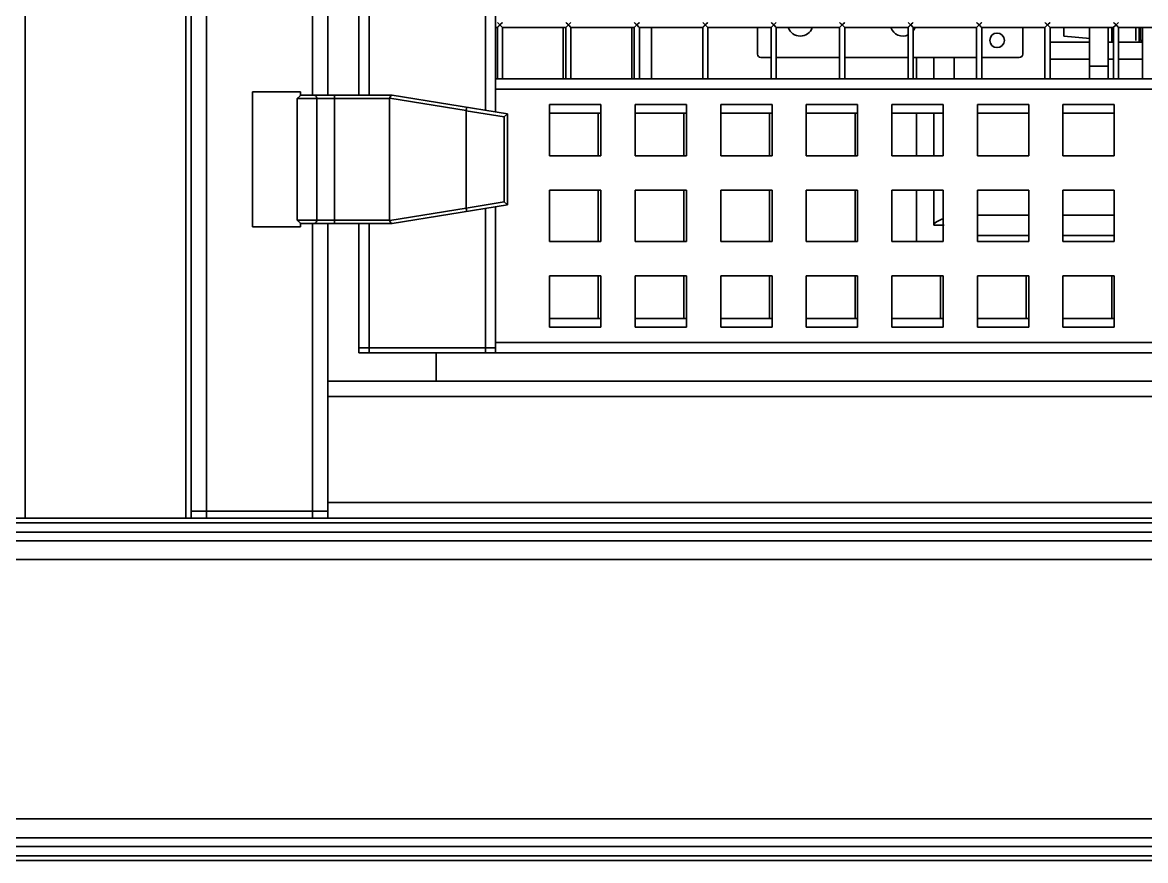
# Model space of a CAD drawing. Header units: millimetres. Extents: x 32496 to 166256, y 3504 to 23939.
# Drawn here: x 44251 to 44907, y 10678 to 11167 of the extents above; entities that cross this region are included whole.
import ezdxf

# ---------------------------------------------------------------- set-up
doc = ezdxf.new("R2010")
doc.units = ezdxf.units.MM
doc.layers.get('0').update_dxf_attribs({"lineweight": 35})

msp = doc.modelspace()

# ---------------------------------------------------------------- linework, layer by layer
at = {"linetype": 'Continuous'}
for p, q in [((44252.64, 13396.575), (44252.64, 10877.575)), ((44346.64, 13396.575), (44346.64, 10877.575)), ((44349.64, 13396.575), (44349.64, 10877.575)), ((44358.64, 10877.575), (44358.64, 13396.575)), ((44521.64, 11115.694), (44521.64, 11758.457)), ((44527.64, 11759.435), (44527.64, 11134.075)), ((44420.64, 11124.575), (44420.64, 11749.575)), ((44429.64, 11124.575), (44429.64, 11749.575)), ((44447.64, 11124.575), (44447.64, 11749.575)), ((44453.64, 11749.575), (44453.64, 11124.575)), ((44527.64, 11164.075), (44528.64, 11164.075)), ((44528.64, 11167.075), (44531.64, 11164.075)), ((44528.64, 11164.075), (44531.64, 11167.075)), ((44528.64, 11164.075), (44528.64, 11134.075)), ((44528.756, 11164.192), (44529.55, 11164.986)), ((44529.55, 11164.986), (44530.14, 11165.575)), ((44531.64, 11164.075), (44531.64, 11134.075)), ((44531.64, 11164.075), (44568.64, 11164.075)), ((44567.14, 11164.075), (44567.14, 11134.075)), ((44568.64, 11167.075), (44571.64, 11164.075)), ((44568.64, 11164.075), (44571.64, 11167.075)), ((44568.64, 11164.075), (44568.64, 11134.075)), ((44568.756, 11164.192), (44569.55, 11164.986)), ((44569.55, 11164.986), (44570.14, 11165.575)), ((44571.64, 11164.075), (44571.64, 11134.075)), ((44571.64, 11164.075), (44608.64, 11164.075)), ((44607.14, 11164.075), (44607.14, 11134.075)), ((44608.64, 11167.075), (44611.64, 11164.075)), ((44608.64, 11164.075), (44611.64, 11167.075)), ((44608.64, 11164.075), (44608.64, 11134.075)), ((44608.756, 11164.192), (44609.55, 11164.986)), ((44609.55, 11164.986), (44610.14, 11165.575)), ((44611.64, 11164.075), (44611.64, 11134.075)), ((44611.64, 11164.075), (44648.64, 11164.075)), ((44618.64, 11134.075), (44618.64, 11164.075)), ((44648.64, 11167.075), (44651.64, 11164.075)), ((44648.64, 11164.075), (44651.64, 11167.075)), ((44648.64, 11164.075), (44648.64, 11134.075)), ((44648.756, 11164.192), (44649.55, 11164.986)), ((44649.55, 11164.986), (44650.14, 11165.575)), ((44651.64, 11164.075), (44651.64, 11134.075)), ((44651.64, 11164.075), (44688.64, 11164.075)), ((44680.64, 11164.075), (44680.64, 11148.575)), ((44688.64, 11167.075), (44691.64, 11164.075)), ((44688.64, 11164.075), (44691.64, 11167.075)), ((44688.64, 11164.075), (44688.64, 11134.075)), ((44688.756, 11164.192), (44689.55, 11164.986)), ((44689.55, 11164.986), (44690.14, 11165.575)), ((44691.64, 11164.075), (44691.64, 11134.075)), ((44691.64, 11164.075), (44728.64, 11164.075)), ((44728.64, 11167.075), (44731.64, 11164.075)), ((44728.64, 11164.075), (44731.64, 11167.075)), ((44728.64, 11164.075), (44728.64, 11134.075)), ((44728.756, 11164.192), (44729.55, 11164.986)), ((44729.55, 11164.986), (44730.14, 11165.575)), ((44731.64, 11164.075), (44731.64, 11134.075)), ((44731.64, 11164.075), (44768.64, 11164.075)), ((44768.64, 11167.075), (44771.64, 11164.075)), ((44768.64, 11164.075), (44771.64, 11167.075)), ((44768.64, 11164.075), (44768.64, 11134.075)), ((44768.756, 11164.192), (44769.55, 11164.986)), ((44769.55, 11164.986), (44770.14, 11165.575)), ((44771.64, 11164.075), (44771.64, 11134.075)), ((44771.64, 11164.075), (44808.64, 11164.075)), ((44808.64, 11167.075), (44811.64, 11164.075)), ((44808.64, 11164.075), (44811.64, 11167.075)), ((44808.64, 11164.075), (44808.64, 11134.075)), ((44808.756, 11164.192), (44809.55, 11164.986)), ((44809.55, 11164.986), (44810.14, 11165.575)), ((44811.64, 11164.075), (44811.64, 11134.075)), ((44811.64, 11164.075), (44848.64, 11164.075)), ((44835.64, 11148.575), (44835.64, 11164.075)), ((44848.64, 11167.075), (44851.64, 11164.075)), ((44848.64, 11164.075), (44851.64, 11167.075)), ((44848.64, 11164.075), (44848.64, 11134.075)), ((44848.756, 11164.192), (44849.55, 11164.986)), ((44849.55, 11164.986), (44850.14, 11165.575)), ((44851.64, 11164.075), (44851.64, 11134.075)), ((44851.64, 11164.075), (44888.64, 11164.075)), ((44859.64, 11164.075), (44859.64, 11159.075)), ((44874.64, 11164.075), (44874.64, 11134.075)), ((44885.64, 11134.075), (44885.64, 11164.075)), ((44887.64, 11164.075), (44887.64, 11155.575)), ((44888.64, 11167.075), (44891.64, 11164.075)), ((44888.64, 11164.075), (44891.64, 11167.075)), ((44888.64, 11164.075), (44888.64, 11134.075)), ((44888.756, 11164.192), (44889.55, 11164.986)), ((44889.55, 11164.986), (44890.14, 11165.575)), ((44891.64, 11164.075), (44891.64, 11134.075)), ((44891.64, 11164.075), (44928.64, 11164.075)), ((44901.695, 11156.575), (44901.695, 11164.075)), ((44903.64, 11164.075), (44903.64, 11156.149)), ((44904.39, 11156.575), (44904.39, 11164.075)), ((44905.64, 11164.075), (44905.64, 11134.075)), ((44859.64, 11159.075), (44874.979, 11157.601)), ((44904.39, 11156.575), (44905.64, 11156.575)), ((44874.64, 11155.575), (44851.64, 11155.575)), ((44888.64, 11155.575), (44885.64, 11155.575)), ((44905.64, 11155.575), (44891.64, 11155.575)), ((44682.64, 11146.575), (44688.64, 11146.575)), ((44691.64, 11146.575), (44728.64, 11146.575)), ((44731.64, 11146.575), (44768.64, 11146.575)), ((44771.64, 11146.575), (44808.64, 11146.575)), ((44773.64, 11146.575), (44773.64, 11134.075)), ((44783.64, 11134.075), (44783.64, 11146.575)), ((44795.64, 11146.575), (44795.64, 11134.075)), ((44811.64, 11146.575), (44833.64, 11146.575)), ((44874.64, 11145.575), (44851.64, 11145.575)), ((44888.64, 11145.575), (44885.64, 11145.575)), ((44905.64, 11145.575), (44891.64, 11145.575)), ((44874.64, 11141.575), (44885.64, 11141.575)), ((44527.64, 11114.716), (44527.64, 11134.075)), ((44527.64, 11134.075), (45153.64, 11134.075)), ((44385.64, 11047.575), (44385.64, 11126.575)), ((44413.64, 11126.575), (44385.64, 11126.575)), ((44413.64, 11124.575), (44413.64, 11126.575)), ((44413.64, 11124.575), (44467.14, 11124.575)), ((44433.463, 11124.575), (44433.463, 11049.575)), ((44467.14, 11124.575), (44534.64, 11113.575)), ((45153.64, 11128.075), (44527.64, 11128.075)), ((44411.671, 11122.575), (44411.671, 11051.575)), ((44465.64, 11122.575), (44411.671, 11122.575)), ((44423.151, 11051.575), (44423.151, 11122.575)), ((44465.64, 11122.575), (44465.64, 11051.575)), ((44465.721, 11122.858), (44510.446, 11115.57)), ((44559.14, 11119.075), (44559.14, 11089.075)), ((44589.14, 11119.075), (44559.14, 11119.075)), ((44589.14, 11089.075), (44589.14, 11119.075)), ((44609.14, 11119.075), (44609.14, 11089.075)), ((44639.14, 11119.075), (44609.14, 11119.075)), ((44639.14, 11089.075), (44639.14, 11119.075)), ((44659.14, 11119.075), (44659.14, 11089.075)), ((44689.14, 11119.075), (44659.14, 11119.075)), ((44689.14, 11089.075), (44689.14, 11119.075)), ((44709.14, 11119.075), (44709.14, 11089.075)), ((44739.14, 11119.075), (44709.14, 11119.075)), ((44739.14, 11089.075), (44739.14, 11119.075)), ((44759.14, 11119.075), (44759.14, 11089.075)), ((44789.14, 11119.075), (44759.14, 11119.075)), ((44789.14, 11089.075), (44789.14, 11119.075)), ((44809.14, 11119.075), (44809.14, 11089.075)), ((44839.14, 11119.075), (44809.14, 11119.075)), ((44839.14, 11089.075), (44839.14, 11119.075)), ((44859.14, 11119.075), (44859.14, 11089.075)), ((44889.14, 11119.075), (44859.14, 11119.075)), ((44889.14, 11089.075), (44889.14, 11119.075)), ((44510.44, 11115.493), (44510.44, 11058.658)), ((44510.44, 11115.493), (44532.64, 11111.875)), ((44534.64, 11113.575), (44532.64, 11111.875)), ((44532.64, 11062.276), (44532.64, 11111.875)), ((44534.64, 11113.575), (44534.64, 11060.575)), ((44559.14, 11114.075), (44589.14, 11114.075)), ((44587.64, 11089.075), (44587.64, 11114.075)), ((44609.14, 11114.075), (44639.14, 11114.075)), ((44637.64, 11089.075), (44637.64, 11114.075)), ((44659.14, 11114.075), (44689.14, 11114.075)), ((44687.64, 11089.075), (44687.64, 11114.075)), ((44709.14, 11114.075), (44739.14, 11114.075)), ((44737.64, 11089.075), (44737.64, 11114.075)), ((44759.14, 11114.075), (44789.14, 11114.075)), ((44773.64, 11114.075), (44773.64, 11089.075)), ((44783.64, 11089.075), (44783.64, 11114.075)), ((44809.14, 11114.075), (44839.14, 11114.075)), ((44859.14, 11114.075), (44889.14, 11114.075)), ((44559.14, 11089.075), (44589.14, 11089.075)), ((44609.14, 11089.075), (44639.14, 11089.075)), ((44659.14, 11089.075), (44689.14, 11089.075)), ((44709.14, 11089.075), (44739.14, 11089.075)), ((44759.14, 11089.075), (44789.14, 11089.075)), ((44809.14, 11089.075), (44839.14, 11089.075)), ((44859.14, 11089.075), (44889.14, 11089.075)), ((44559.14, 11069.075), (44559.14, 11039.075)), ((44589.14, 11069.075), (44559.14, 11069.075)), ((44587.64, 11039.075), (44587.64, 11069.075)), ((44589.14, 11039.075), (44589.14, 11069.075)), ((44609.14, 11069.075), (44609.14, 11039.075)), ((44639.14, 11069.075), (44609.14, 11069.075)), ((44637.64, 11039.075), (44637.64, 11069.075)), ((44639.14, 11039.075), (44639.14, 11069.075)), ((44659.14, 11069.075), (44659.14, 11039.075)), ((44689.14, 11069.075), (44659.14, 11069.075)), ((44687.64, 11039.075), (44687.64, 11069.075)), ((44689.14, 11039.075), (44689.14, 11069.075)), ((44709.14, 11069.075), (44709.14, 11039.075)), ((44739.14, 11069.075), (44709.14, 11069.075)), ((44737.64, 11039.075), (44737.64, 11069.075)), ((44739.14, 11039.075), (44739.14, 11069.075)), ((44759.14, 11069.075), (44759.14, 11039.075)), ((44789.14, 11069.075), (44759.14, 11069.075)), ((44773.64, 11069.075), (44773.64, 11039.075)), ((44783.64, 11048.575), (44783.64, 11069.075)), ((44789.14, 11039.075), (44789.14, 11069.075)), ((44809.14, 11069.075), (44809.14, 11039.075)), ((44839.14, 11069.075), (44809.14, 11069.075)), ((44839.14, 11039.075), (44839.14, 11069.075)), ((44859.14, 11069.075), (44859.14, 11039.075)), ((44889.14, 11069.075), (44859.14, 11069.075)), ((44889.14, 11039.075), (44889.14, 11069.075)), ((44510.446, 11058.581), (44465.721, 11051.293)), ((44467.14, 11049.575), (44534.64, 11060.575)), ((44532.64, 11062.276), (44510.44, 11058.658)), ((44521.64, 10977.075), (44521.64, 11058.457)), ((44527.64, 10974.075), (44527.64, 11059.435)), ((44534.64, 11060.575), (44532.64, 11062.276)), ((44411.671, 11051.575), (44465.64, 11051.575)), ((44809.14, 11054.575), (44839.14, 11054.575)), ((44859.14, 11054.575), (44889.14, 11054.575)), ((44385.64, 11047.575), (44413.64, 11047.575)), ((44413.64, 11049.576), (44413.64, 11047.575)), ((44413.64, 11049.575), (44467.14, 11049.575)), ((44420.64, 10877.575), (44420.64, 11049.575)), ((44429.64, 10957.575), (44429.64, 11049.575)), ((44447.64, 10977.075), (44447.64, 11049.575)), ((44453.64, 11049.575), (44453.64, 10977.075)), ((44789.64, 11048.575), (44783.64, 11048.575)), ((44559.14, 11039.075), (44589.14, 11039.075)), ((44609.14, 11039.075), (44639.14, 11039.075)), ((44659.14, 11039.075), (44689.14, 11039.075)), ((44709.14, 11039.075), (44739.14, 11039.075)), ((44759.14, 11039.075), (44789.14, 11039.075)), ((44839.14, 11042.575), (44809.14, 11042.575)), ((44809.14, 11039.075), (44839.14, 11039.075)), ((44889.14, 11042.575), (44859.14, 11042.575)), ((44859.14, 11039.075), (44889.14, 11039.075)), ((44559.14, 11019.075), (44559.14, 10989.075)), ((44589.14, 11019.075), (44559.14, 11019.075)), ((44587.64, 10994.075), (44587.64, 11019.075)), ((44589.14, 10989.075), (44589.14, 11019.075)), ((44609.14, 11019.075), (44609.14, 10989.075)), ((44639.14, 11019.075), (44609.14, 11019.075)), ((44637.64, 10994.075), (44637.64, 11019.075)), ((44639.14, 10989.075), (44639.14, 11019.075)), ((44659.14, 11019.075), (44659.14, 10989.075)), ((44689.14, 11019.075), (44659.14, 11019.075)), ((44687.64, 10994.075), (44687.64, 11019.075)), ((44689.14, 10989.075), (44689.14, 11019.075)), ((44709.14, 11019.075), (44709.14, 10989.075)), ((44739.14, 11019.075), (44709.14, 11019.075)), ((44737.64, 10994.075), (44737.64, 11019.075)), ((44739.14, 10989.075), (44739.14, 11019.075)), ((44759.14, 11019.075), (44759.14, 10989.075)), ((44789.14, 11019.075), (44759.14, 11019.075)), ((44787.64, 10994.075), (44787.64, 11019.075)), ((44789.14, 10989.075), (44789.14, 11019.075)), ((44809.14, 11019.075), (44809.14, 10989.075)), ((44839.14, 11019.075), (44809.14, 11019.075)), ((44837.64, 10994.075), (44837.64, 11019.075)), ((44839.14, 10989.075), (44839.14, 11019.075)), ((44859.14, 11019.075), (44859.14, 10989.075)), ((44889.14, 11019.075), (44859.14, 11019.075)), ((44887.64, 10994.075), (44887.64, 11019.075)), ((44889.14, 10989.075), (44889.14, 11019.075)), ((44589.14, 10994.075), (44559.14, 10994.075)), ((44639.14, 10994.075), (44609.14, 10994.075)), ((44689.14, 10994.075), (44659.14, 10994.075)), ((44739.14, 10994.075), (44709.14, 10994.075)), ((44789.14, 10994.075), (44759.14, 10994.075)), ((44839.14, 10994.075), (44809.14, 10994.075)), ((44889.14, 10994.075), (44859.14, 10994.075)), ((44559.14, 10989.075), (44589.14, 10989.075)), ((44609.14, 10989.075), (44639.14, 10989.075)), ((44659.14, 10989.075), (44689.14, 10989.075)), ((44709.14, 10989.075), (44739.14, 10989.075)), ((44759.14, 10989.075), (44789.14, 10989.075)), ((44809.14, 10989.075), (44839.14, 10989.075)), ((44859.14, 10989.075), (44889.14, 10989.075)), ((44527.64, 10980.075), (45148.64, 10980.075)), ((44447.64, 10974.075), (44447.64, 10977.075)), ((44527.64, 10977.075), (44447.64, 10977.075)), ((44447.64, 10977.075), (44527.64, 10977.075)), ((44447.64, 10974.075), (44527.64, 10974.075)), ((44453.64, 10977.075), (44453.64, 10974.075)), ((44492.94, 10957.575), (44492.94, 10974.075)), ((44521.64, 10974.075), (44521.64, 10977.075)), ((45153.64, 10974.075), (44527.64, 10974.075)), ((44429.64, 10877.575), (44429.64, 10957.575)), ((45155.445, 10957.575), (44429.64, 10957.575)), ((45158.037, 10948.575), (44429.64, 10948.575)), ((44429.64, 10881.575), (44349.64, 10881.575)), ((45352.14, 10886.575), (44429.64, 10886.575)), ((52132.64, 10877.575), (40172.64, 10877.575)), ((52132.64, 10874.855), (40172.64, 10874.855)), ((52132.64, 10869.383), (40172.64, 10869.383)), ((52082.64, 10864.266), (40222.64, 10864.266)), ((52082.64, 10853.32), (40222.64, 10853.32)), ((52008.64, 10701.83), (40172.64, 10701.83)), ((52008.64, 10690.885), (40172.64, 10690.885)), ((52008.64, 10685.768), (40172.64, 10685.768)), ((52132.64, 10680.295), (40172.64, 10680.295)), ((52132.64, 10677.575), (40172.64, 10677.575))]:
    msp.add_line(p, q, dxfattribs=at)
for points in [[(44530.14, 11165.575), (44529.553, 11166.162), (44529.077, 11166.638)], [(44531.524, 11166.96), (44531.209, 11166.645), (44530.72, 11166.155), (44530.14, 11165.575)], [(44530.14, 11165.575), (44530.731, 11164.985), (44531.2, 11164.515), (44531.64, 11164.075)], [(44570.14, 11165.575), (44569.553, 11166.162), (44569.077, 11166.638)], [(44571.524, 11166.96), (44571.209, 11166.645), (44570.72, 11166.155), (44570.14, 11165.575)], [(44570.14, 11165.575), (44570.731, 11164.985), (44571.2, 11164.515), (44571.64, 11164.075)], [(44610.14, 11165.575), (44609.553, 11166.162), (44609.077, 11166.638)], [(44611.524, 11166.96), (44611.209, 11166.645), (44610.72, 11166.155), (44610.14, 11165.575)], [(44610.14, 11165.575), (44610.731, 11164.985), (44611.2, 11164.515), (44611.64, 11164.075)], [(44650.14, 11165.575), (44649.553, 11166.162), (44649.077, 11166.638)], [(44651.524, 11166.96), (44651.209, 11166.645), (44650.72, 11166.155), (44650.14, 11165.575)], [(44650.14, 11165.575), (44650.731, 11164.985), (44651.2, 11164.515), (44651.64, 11164.075)], [(44690.14, 11165.575), (44689.553, 11166.162), (44689.077, 11166.638)], [(44691.524, 11166.96), (44691.209, 11166.645), (44690.72, 11166.155), (44690.14, 11165.575)], [(44690.14, 11165.575), (44690.731, 11164.985), (44691.2, 11164.515), (44691.64, 11164.075)], [(44730.14, 11165.575), (44729.553, 11166.162), (44729.077, 11166.638)], [(44731.524, 11166.96), (44731.209, 11166.645), (44730.72, 11166.155), (44730.14, 11165.575)], [(44730.14, 11165.575), (44730.731, 11164.985), (44731.2, 11164.515), (44731.64, 11164.075)], [(44770.14, 11165.575), (44769.553, 11166.162), (44769.077, 11166.638)], [(44771.524, 11166.96), (44771.209, 11166.645), (44770.72, 11166.155), (44770.14, 11165.575)], [(44770.14, 11165.575), (44770.731, 11164.985), (44771.2, 11164.515), (44771.64, 11164.075)], [(44810.14, 11165.575), (44809.553, 11166.162), (44809.077, 11166.638)], [(44811.524, 11166.96), (44811.209, 11166.645), (44810.72, 11166.155), (44810.14, 11165.575)], [(44810.14, 11165.575), (44810.731, 11164.985), (44811.2, 11164.515), (44811.64, 11164.075)], [(44850.14, 11165.575), (44849.553, 11166.162), (44849.077, 11166.638)], [(44851.524, 11166.96), (44851.209, 11166.645), (44850.72, 11166.155), (44850.14, 11165.575)], [(44850.14, 11165.575), (44850.731, 11164.985), (44851.2, 11164.515), (44851.64, 11164.075)], [(44890.14, 11165.575), (44889.553, 11166.162), (44889.077, 11166.638)], [(44891.524, 11166.96), (44891.209, 11166.645), (44890.72, 11166.155), (44890.14, 11165.575)], [(44890.14, 11165.575), (44890.731, 11164.985), (44891.2, 11164.515), (44891.64, 11164.075)]]:
    msp.add_lwpolyline(points, dxfattribs=at)
msp.add_circle((44820.64, 11156.575), 4.25, dxfattribs=at)
for centre, radius, start, end in [((44705.64, 11166.575), 7.5, 200.087868, 339.881978), ((44765.64, 11166.575), 7.5, 200.087868, 294.331951), ((44765.64, 11166.575), 7.5, 324.676732, 338.183649), ((44682.64, 11148.575), 2, 180, 270), ((44833.64, 11148.575), 2, 270, 0)]:
    msp.add_arc(centre, radius, start, end, dxfattribs=at)
for centre, major_axis, ratio, start_param, end_param in [((44473.785, 11122.575), (8.145, 0), 0.2455357, 2.9998821, 3.1415927), ((44518.585, 11114.165), (8.138, -1.411), 0.2419381, -3.1380278, -3.0996653), ((44518.585, 11059.986), (8.138, 1.411), 0.2419381, 3.0996653, 3.1380278), ((44473.785, 11051.575), (8.145, 0), 0.2455357, -3.1415927, -2.9998821)]:
    msp.add_ellipse(centre, major_axis=major_axis, ratio=ratio, start_param=start_param, end_param=end_param, dxfattribs=at)
for points, knots in [([(44411.671, 11122.575), (44411.821, 11122.686), (44412.104, 11122.907), (44412.493, 11123.242), (44412.828, 11123.563), (44413.107, 11123.859), (44413.302, 11124.089), (44413.428, 11124.252), (44413.502, 11124.353), (44413.56, 11124.438), (44413.598, 11124.498), (44413.619, 11124.535), (44413.63, 11124.554), (44413.636, 11124.567), (44413.64, 11124.573), (44413.64, 11124.575)], [0, 0, 0, 0, 0.1982754, 0.3806938, 0.5455653, 0.6907758, 0.8134789, 0.8652438, 0.9098414, 0.9465551, 0.9745353, 0.984937, 0.9927617, 0.9978387, 1, 1, 1, 1]), ([(44423.151, 11122.575), (44423.151, 11122.834), (44423.065, 11123.347), (44422.693, 11124.009), (44422.123, 11124.465), (44421.657, 11124.575), (44421.432, 11124.575)], [0, 0, 0, 0, 0.2672147, 0.5246358, 0.7676565, 1, 1, 1, 1]), ([(44466.994, 11124.575), (44466.923, 11124.575), (44466.785, 11124.563), (44466.596, 11124.467), (44466.449, 11124.301), (44466.263, 11123.988), (44466.045, 11123.489), (44465.847, 11123.074), (44465.721, 11122.858)], [0, 0, 0, 0, 0.0954914, 0.1815719, 0.2751296, 0.3866593, 0.6670272, 1, 1, 1, 1]), ([(44510.52, 11117.506), (44510.539, 11117.503), (44510.56, 11117.464), (44510.575, 11117.411), (44510.591, 11117.312), (44510.598, 11117.15), (44510.593, 11116.802), (44510.546, 11116.267), (44510.485, 11115.815), (44510.446, 11115.57)], [0, 0, 0, 0, 0.0295837, 0.0551746, 0.0889134, 0.1806036, 0.3027047, 0.6210402, 1, 1, 1, 1]), ([(44510.52, 11056.645), (44510.539, 11056.648), (44510.56, 11056.687), (44510.575, 11056.74), (44510.591, 11056.839), (44510.598, 11057.001), (44510.593, 11057.349), (44510.546, 11057.884), (44510.485, 11058.336), (44510.446, 11058.581)], [0, 0, 0, 0, 0.0295836, 0.0551744, 0.0889133, 0.1806036, 0.3027047, 0.6210402, 1, 1, 1, 1]), ([(44413.64, 11049.576), (44413.64, 11049.578), (44413.636, 11049.584), (44413.63, 11049.597), (44413.619, 11049.616), (44413.598, 11049.653), (44413.56, 11049.713), (44413.502, 11049.798), (44413.428, 11049.899), (44413.302, 11050.062), (44413.107, 11050.292), (44412.828, 11050.588), (44412.493, 11050.909), (44412.104, 11051.244), (44411.821, 11051.465), (44411.671, 11051.575)], [0, 0, 0, 0, 0.0021613, 0.0072383, 0.015063, 0.0254647, 0.0534449, 0.0901586, 0.1347562, 0.1865211, 0.3092242, 0.4544347, 0.6193062, 0.8017246, 1, 1, 1, 1]), ([(44421.432, 11049.575), (44421.657, 11049.575), (44422.123, 11049.686), (44422.693, 11050.142), (44423.065, 11050.804), (44423.151, 11051.317), (44423.151, 11051.575)], [0, 0, 0, 0, 0.2323435, 0.4753642, 0.7327853, 1, 1, 1, 1]), ([(44465.721, 11051.293), (44465.847, 11051.077), (44466.045, 11050.662), (44466.263, 11050.163), (44466.449, 11049.85), (44466.596, 11049.684), (44466.785, 11049.588), (44466.923, 11049.575), (44466.994, 11049.575)], [0, 0, 0, 0, 0.3329422, 0.6133216, 0.7248572, 0.8184096, 0.904497, 1, 1, 1, 1]), ([(44789.013, 11052.341), (44788.541, 11052.161), (44786.999, 11051.536), (44785.449, 11050.82), (44784.553, 11050.075)], [0, 0, 0, 0, 0.3023487, 1, 1, 1, 1]), ([(44784.553, 11050.075), (44784.413, 11049.959), (44783.979, 11049.564), (44783.64, 11048.988), (44783.64, 11048.575)], [0, 0, 0, 0, 0.306057, 1, 1, 1, 1])]:
    msp.add_open_spline(points, degree=3, knots=knots, dxfattribs=at)

doc.saveas('drawing.dxf')
